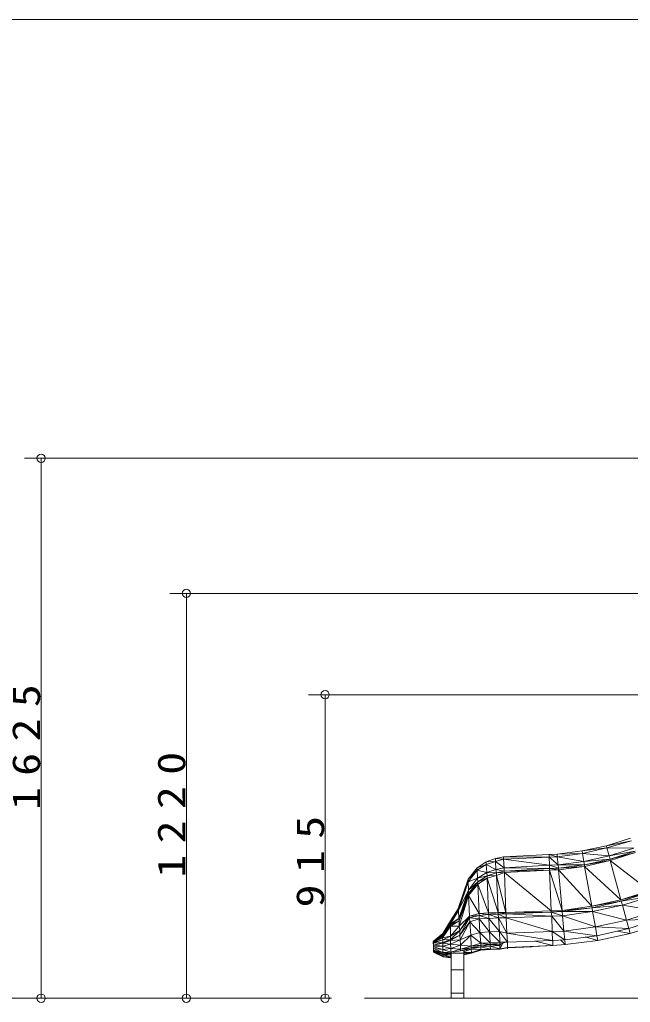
# Model space of a CAD drawing. Units: millimetres on the paper. Extents: x 0 to 420, y -594 to 297.
# Drawn here: x 59.7 to 96.5, y -158.7 to -99.6 of the extents above; entities that cross this region are included whole.
import ezdxf

# ---------------------------------------------------------------- set-up
doc = ezdxf.new("R2010")
doc.units = ezdxf.units.MM
for name, color, linetype, lineweight in [('0_2', 7, 'Continuous', 13), ('2D', 7, 'Continuous', 13), ('2D_DIMENSION', 7, 'Continuous', 13), ('3D_GLINE', 7, 'Continuous', 13)]:
    doc.layers.add(name, color=color, linetype=linetype, lineweight=lineweight)
doc.styles.add('ＭＳ ゴシック', font='')
doc.styles.get('ＭＳ ゴシック').set_extended_font_data('MS Gothic')

msp = doc.modelspace()

# ---------------------------------------------------------------- linework, layer by layer
at = {"layer": '0_2'}
for p, q in [((61.042, -125.947), (61.042, -126.447)), ((69.788, -134.075), (69.788, -134.575)), ((78.138, -140.171), (78.138, -140.671)), ((61.042, -158.433), (61.042, -157.933)), ((69.788, -158.433), (69.788, -157.933)), ((78.138, -158.433), (78.138, -157.933))]:
    msp.add_line(p, q, dxfattribs=at)
for centre in [(61.042, -125.947), (69.788, -134.075), (78.138, -140.171), (61.042, -158.433), (69.788, -158.433), (78.138, -158.433)]:
    msp.add_circle(centre, 0.25, dxfattribs=at)
at = {"layer": '2D'}
for p, q in [((95.083, -149.264), (96.531, -148.807)), ((96.582, -148.959), (95.083, -149.264)), ((96.582, -148.959), (95.108, -149.391)), ((92.111, -149.772), (93.61, -149.569)), ((93.61, -149.569), (95.083, -149.264)), ((95.108, -149.391), (93.61, -149.569)), ((93.61, -149.569), (93.635, -149.721)), ((95.108, -149.391), (93.635, -149.721)), ((95.083, -149.264), (95.108, -149.391)), ((95.108, -149.391), (96.734, -149.416)), ((95.235, -149.873), (95.108, -149.391)), ((96.734, -149.416), (95.235, -149.873)), ((87.844, -150.229), (88.403, -150.026)), ((88.885, -149.924), (88.403, -150.026)), ((88.403, -150.026), (88.403, -150.204)), ((88.403, -150.026), (88.885, -150.077)), ((88.885, -150.077), (88.403, -150.204)), ((88.885, -149.924), (91.629, -149.797)), ((88.885, -149.924), (91.629, -149.95)), ((88.885, -150.077), (88.885, -149.924)), ((91.629, -149.95), (88.885, -150.077)), ((88.885, -150.077), (91.654, -150.432)), ((88.911, -150.585), (88.885, -150.077)), ((92.111, -149.772), (91.629, -149.797)), ((91.629, -149.797), (92.111, -149.924)), ((91.629, -149.797), (91.629, -149.95)), ((92.111, -149.924), (91.629, -149.95)), ((91.629, -149.95), (92.162, -150.407)), ((91.654, -150.432), (91.629, -149.95)), ((93.635, -149.721), (92.111, -149.924)), ((92.111, -149.772), (93.635, -149.721)), ((92.111, -149.924), (92.111, -149.772)), ((92.111, -149.924), (93.711, -150.204)), ((92.162, -150.407), (92.111, -149.924)), ((93.635, -149.721), (95.235, -149.873)), ((93.711, -150.204), (93.635, -149.721)), ((95.235, -149.873), (93.711, -150.204)), ((93.711, -150.204), (95.312, -150.077)), ((95.312, -150.077), (93.762, -150.407)), ((95.312, -150.153), (93.762, -150.508)), ((95.312, -150.153), (93.762, -150.407)), ((95.235, -149.873), (96.81, -149.594)), ((95.235, -149.873), (95.312, -150.077)), ((96.81, -149.594), (95.312, -150.077)), ((96.836, -149.67), (95.312, -150.153)), ((96.836, -149.67), (95.312, -150.077)), ((95.312, -150.077), (95.312, -150.153)), ((95.312, -150.153), (97.674, -151.982)), ((95.947, -152.515), (95.312, -150.153)), ((86.752, -151.27), (87.285, -150.585)), ((86.752, -151.27), (87.285, -150.737)), ((87.285, -150.737), (86.752, -151.423)), ((87.285, -150.585), (87.844, -150.229)), ((87.844, -150.381), (87.285, -150.737)), ((87.844, -150.381), (87.285, -150.585)), ((87.285, -150.585), (87.285, -150.737)), ((87.285, -150.737), (87.311, -151.22)), ((87.869, -150.864), (87.285, -150.737)), ((88.403, -150.204), (87.844, -150.381)), ((88.403, -150.204), (87.844, -150.229)), ((87.844, -150.229), (87.844, -150.381)), ((87.844, -150.381), (88.428, -150.686)), ((87.844, -150.381), (87.869, -150.864)), ((88.428, -150.686), (87.869, -150.864)), ((88.403, -150.204), (88.911, -150.585)), ((88.403, -150.204), (88.428, -150.686)), ((88.911, -150.585), (88.428, -150.686)), ((88.428, -150.686), (88.911, -150.788)), ((88.454, -150.889), (88.428, -150.686)), ((91.654, -150.432), (88.911, -150.585)), ((88.911, -150.585), (91.654, -150.635)), ((88.911, -150.788), (88.911, -150.585)), ((91.654, -150.635), (88.911, -150.788)), ((91.654, -150.737), (88.911, -150.788)), ((88.936, -150.864), (91.654, -150.737)), ((92.162, -150.407), (91.654, -150.432)), ((91.654, -150.432), (92.187, -150.61)), ((91.654, -150.432), (91.654, -150.635)), ((92.187, -150.61), (91.654, -150.635)), ((91.654, -150.635), (92.187, -150.712)), ((91.654, -150.635), (91.654, -150.737)), ((92.187, -150.712), (91.654, -150.737)), ((91.654, -150.737), (92.416, -153.15)), ((91.654, -150.737), (91.756, -153.175)), ((93.711, -150.204), (92.162, -150.407)), ((92.162, -150.407), (93.762, -150.407)), ((92.187, -150.61), (92.162, -150.407)), ((93.762, -150.407), (92.187, -150.61)), ((93.762, -150.508), (92.187, -150.712)), ((92.187, -150.61), (93.762, -150.508)), ((92.187, -150.712), (92.187, -150.61)), ((92.187, -150.712), (94.194, -152.896)), ((92.416, -153.15), (92.187, -150.712)), ((93.711, -150.204), (93.762, -150.407)), ((93.762, -150.407), (93.762, -150.508)), ((93.762, -150.508), (95.947, -152.515)), ((94.194, -152.896), (93.762, -150.508)), ((86.168, -152.972), (86.752, -151.27)), ((86.752, -151.423), (87.311, -151.22)), ((86.752, -151.27), (86.752, -151.423)), ((87.311, -151.22), (86.777, -151.931)), ((87.311, -151.22), (87.869, -150.864)), ((87.311, -151.22), (87.895, -151.067)), ((87.311, -151.22), (87.336, -151.423)), ((87.895, -151.067), (87.336, -151.423)), ((87.895, -151.22), (87.336, -151.575)), ((87.895, -151.22), (87.336, -151.423)), ((87.869, -150.864), (87.895, -151.067)), ((88.454, -150.889), (87.869, -150.864)), ((87.895, -151.067), (88.454, -150.889)), ((88.454, -151.042), (87.895, -151.22)), ((88.454, -151.042), (87.895, -151.067)), ((87.895, -151.067), (87.895, -151.22)), ((87.895, -151.22), (88.555, -153.277)), ((87.895, -151.22), (87.971, -153.302)), ((88.911, -150.788), (88.454, -150.889)), ((88.454, -151.042), (88.936, -150.864)), ((88.936, -150.864), (88.454, -150.889)), ((88.454, -150.889), (88.454, -151.042)), ((88.454, -151.042), (88.555, -153.277)), ((89.012, -153.277), (88.454, -151.042)), ((88.911, -150.788), (88.936, -150.864)), ((88.936, -150.864), (91.756, -153.175)), ((89.012, -153.277), (88.936, -150.864)), ((86.168, -152.972), (86.752, -151.423)), ((86.752, -151.423), (86.168, -153.15)), ((86.168, -153.15), (86.777, -151.931)), ((86.777, -151.931), (86.193, -153.633)), ((86.752, -151.423), (86.777, -151.931)), ((86.777, -151.931), (87.336, -151.423)), ((87.336, -151.423), (86.777, -152.134)), ((87.336, -151.575), (86.777, -152.261)), ((87.336, -151.575), (86.777, -152.134)), ((86.777, -151.931), (86.777, -152.134)), ((87.336, -151.423), (87.336, -151.575)), ((87.336, -151.575), (87.971, -153.302)), ((87.336, -151.575), (87.412, -153.328)), ((86.193, -153.633), (86.777, -152.134)), ((86.777, -152.134), (86.218, -153.785)), ((86.218, -153.785), (86.777, -152.261)), ((86.777, -152.261), (86.218, -154.09)), ((86.777, -152.134), (86.777, -152.261)), ((86.777, -152.261), (86.828, -153.506)), ((87.412, -153.328), (86.777, -152.261)), ((95.947, -152.515), (94.194, -152.896)), ((97.674, -151.982), (95.947, -152.515)), ((95.947, -152.515), (97.699, -152.058)), ((95.947, -152.515), (95.972, -152.591)), ((97.699, -152.058), (95.972, -152.591)), ((97.801, -152.286), (95.972, -152.591)), ((97.801, -152.286), (96.048, -152.845)), ((86.168, -152.972), (85.685, -153.937)), ((86.142, -153.048), (85.685, -153.785)), ((85.787, -153.81), (86.168, -152.972)), ((86.168, -152.972), (86.168, -153.15)), ((94.194, -152.896), (92.416, -153.15)), ((94.219, -152.998), (92.416, -153.226)), ((92.416, -153.15), (94.219, -152.998)), ((94.194, -152.896), (95.972, -152.591)), ((94.194, -152.896), (94.219, -152.998)), ((95.972, -152.591), (94.219, -152.998)), ((94.219, -152.998), (96.048, -152.845)), ((94.245, -153.226), (94.219, -152.998)), ((96.048, -152.845), (94.245, -153.226)), ((95.972, -152.591), (96.048, -152.845)), ((96.048, -152.845), (98.106, -153.175)), ((96.277, -153.734), (96.048, -152.845)), ((86.168, -153.15), (85.685, -153.963)), ((85.964, -153.404), (85.685, -153.785)), ((85.685, -153.785), (85.964, -153.404)), ((85.685, -153.963), (86.193, -153.633)), ((86.193, -153.633), (85.685, -154.014)), ((85.812, -153.658), (85.685, -153.785)), ((85.685, -153.81), (85.812, -153.683)), ((86.168, -153.15), (86.193, -153.633)), ((86.193, -153.633), (86.218, -153.785)), ((86.218, -154.09), (86.828, -153.506)), ((86.828, -153.506), (86.244, -154.369)), ((86.244, -154.369), (86.828, -153.607)), ((86.828, -153.607), (86.244, -154.649)), ((86.828, -153.506), (87.412, -153.328)), ((87.412, -153.455), (86.828, -153.607)), ((87.412, -153.455), (86.828, -153.506)), ((86.828, -153.506), (86.828, -153.607)), ((86.828, -153.607), (86.853, -153.836)), ((86.828, -153.607), (87.412, -153.658)), ((87.412, -153.658), (86.853, -153.836)), ((87.971, -153.302), (87.412, -153.328)), ((87.412, -153.328), (87.412, -153.455)), ((87.412, -153.328), (87.996, -153.404)), ((87.996, -153.404), (87.412, -153.455)), ((87.412, -153.455), (87.996, -153.633)), ((87.412, -153.455), (87.412, -153.658)), ((87.996, -153.633), (87.412, -153.658)), ((87.412, -153.658), (88.047, -154.445)), ((87.412, -153.658), (87.463, -154.471)), ((88.555, -153.277), (87.971, -153.302)), ((87.971, -153.302), (88.555, -153.379)), ((87.971, -153.302), (87.996, -153.404)), ((88.555, -153.379), (87.996, -153.404)), ((87.996, -153.404), (88.581, -153.607)), ((87.996, -153.404), (87.996, -153.633)), ((88.581, -153.607), (87.996, -153.633)), ((87.996, -153.633), (88.631, -154.42)), ((87.996, -153.633), (88.047, -154.445)), ((88.555, -153.277), (89.038, -153.353)), ((88.555, -153.379), (88.555, -153.277)), ((88.555, -153.277), (89.012, -153.277)), ((88.555, -153.379), (89.038, -153.353)), ((88.555, -153.379), (88.581, -153.607)), ((89.038, -153.607), (88.555, -153.379)), ((88.581, -153.607), (88.631, -154.42)), ((89.038, -153.607), (88.581, -153.607)), ((88.581, -153.607), (89.089, -154.522)), ((91.756, -153.175), (89.012, -153.277)), ((89.012, -153.277), (91.756, -153.252)), ((89.038, -153.353), (89.012, -153.277)), ((91.756, -153.252), (89.038, -153.353)), ((89.038, -153.353), (91.781, -153.506)), ((89.038, -153.607), (89.038, -153.353)), ((91.781, -153.506), (89.038, -153.607)), ((89.038, -153.607), (91.806, -154.42)), ((89.089, -154.522), (89.038, -153.607)), ((92.416, -153.15), (91.756, -153.175)), ((91.756, -153.175), (92.416, -153.226)), ((91.756, -153.175), (91.756, -153.252)), ((92.416, -153.226), (91.756, -153.252)), ((91.756, -153.252), (92.441, -153.48)), ((91.781, -153.506), (91.756, -153.252)), ((92.441, -153.48), (91.781, -153.506)), ((91.781, -153.506), (92.518, -154.395)), ((91.806, -154.42), (91.781, -153.506)), ((92.416, -153.226), (92.416, -153.15)), ((92.416, -153.226), (94.245, -153.226)), ((92.416, -153.226), (92.441, -153.48)), ((94.245, -153.226), (92.441, -153.48)), ((92.441, -153.48), (94.423, -154.141)), ((92.441, -153.48), (92.518, -154.395)), ((94.245, -153.226), (96.277, -153.734)), ((94.245, -153.226), (94.423, -154.141)), ((98.106, -153.175), (96.277, -153.734)), ((96.277, -153.734), (98.283, -153.658)), ((98.283, -153.658), (96.429, -154.242)), ((85.202, -154.699), (85.685, -153.963)), ((85.202, -154.699), (85.685, -154.014)), ((85.685, -154.014), (85.202, -154.75)), ((85.202, -154.75), (85.685, -154.09)), ((85.685, -154.09), (85.202, -154.801)), ((85.228, -154.547), (85.685, -153.785)), ((85.685, -153.785), (85.228, -154.572)), ((85.228, -154.547), (85.685, -153.785)), ((85.685, -153.785), (85.228, -154.547)), ((85.228, -154.547), (85.685, -153.785)), ((85.685, -153.81), (85.228, -154.572)), ((85.685, -153.81), (85.228, -154.598)), ((85.685, -153.937), (85.228, -154.674)), ((85.228, -154.674), (85.685, -153.937)), ((85.685, -153.937), (85.228, -154.598)), ((85.228, -154.598), (85.685, -153.937)), ((85.685, -153.937), (85.228, -154.598)), ((85.228, -154.598), (85.685, -153.937)), ((85.66, -153.963), (85.634, -153.988)), ((85.787, -153.734), (85.685, -153.81)), ((85.685, -153.785), (85.685, -153.81)), ((86.218, -153.785), (85.685, -154.014)), ((86.218, -153.785), (85.685, -154.09)), ((85.685, -153.937), (85.685, -153.81)), ((85.685, -153.988), (85.685, -153.887)), ((85.685, -153.988), (85.685, -153.887)), ((85.685, -153.937), (85.685, -153.912)), ((85.685, -153.963), (85.685, -153.937)), ((85.685, -153.963), (85.685, -154.014)), ((85.685, -154.014), (85.685, -154.09)), ((85.685, -154.09), (85.685, -154.699)), ((86.218, -154.09), (85.685, -154.09)), ((85.685, -154.699), (86.218, -154.09)), ((86.218, -154.09), (86.218, -153.785)), ((86.218, -154.09), (86.244, -154.369)), ((86.244, -154.649), (86.853, -153.836)), ((86.853, -153.836), (86.269, -154.928)), ((86.853, -153.836), (86.904, -154.649)), ((86.853, -153.836), (87.463, -154.471)), ((94.423, -154.141), (92.518, -154.395)), ((96.277, -153.734), (94.423, -154.141)), ((94.423, -154.141), (96.429, -154.242)), ((94.499, -154.674), (94.423, -154.141)), ((96.429, -154.242), (94.499, -154.674)), ((96.429, -154.242), (96.277, -153.734)), ((96.505, -154.547), (96.429, -154.242)), ((98.385, -153.937), (96.505, -154.547)), ((84.644, -155.03), (85.202, -154.699)), ((84.644, -155.03), (85.202, -154.75)), ((85.202, -154.75), (84.644, -155.055)), ((84.644, -155.055), (85.202, -154.801)), ((85.202, -154.801), (84.644, -155.08)), ((85.228, -154.547), (84.669, -155.004)), ((84.669, -155.004), (85.228, -154.572)), ((85.228, -154.572), (84.669, -155.004)), ((84.669, -155.004), (85.228, -154.598)), ((84.669, -155.004), (85.228, -154.674)), ((85.228, -154.674), (84.669, -155.004)), ((84.72, -154.979), (85.228, -154.598)), ((85.228, -154.598), (84.72, -155.004)), ((85.228, -154.598), (84.745, -154.979)), ((85.05, -154.776), (85.228, -154.674)), ((85.228, -154.674), (85.05, -154.776)), ((85.075, -154.674), (85.228, -154.547)), ((85.202, -154.699), (85.202, -154.75)), ((85.202, -154.801), (85.685, -154.699)), ((85.202, -154.75), (85.202, -154.801)), ((85.202, -154.801), (85.228, -154.928)), ((85.38, -154.445), (85.228, -154.598)), ((85.279, -154.471), (85.228, -154.547)), ((85.228, -154.547), (85.228, -154.572)), ((85.228, -154.572), (85.228, -154.598)), ((85.304, -154.572), (85.228, -154.674)), ((85.228, -154.598), (85.228, -154.674)), ((85.228, -154.649), (85.228, -154.674)), ((85.228, -154.674), (85.253, -154.649)), ((85.685, -154.699), (85.228, -154.928)), ((85.228, -154.928), (85.685, -154.903)), ((85.685, -154.903), (85.228, -155.08)), ((85.38, -154.369), (85.329, -154.445)), ((85.685, -154.699), (86.244, -154.369)), ((86.244, -154.369), (85.685, -154.903)), ((85.685, -154.903), (86.244, -154.649)), ((86.244, -154.649), (85.685, -154.953)), ((85.685, -154.699), (85.685, -154.903)), ((85.685, -154.903), (85.685, -154.953)), ((86.244, -154.369), (86.244, -154.649)), ((86.244, -154.649), (86.269, -154.928)), ((86.269, -154.928), (86.904, -154.649)), ((86.904, -154.649), (86.295, -155.233)), ((87.463, -154.471), (86.904, -154.649)), ((86.904, -154.649), (87.514, -155.131)), ((86.93, -155.309), (86.904, -154.649)), ((88.047, -154.445), (87.463, -154.471)), ((87.463, -154.471), (88.073, -155.106)), ((87.463, -154.471), (87.514, -155.131)), ((88.631, -154.42), (88.047, -154.445)), ((88.047, -154.445), (88.657, -155.055)), ((88.047, -154.445), (88.073, -155.106)), ((88.631, -154.42), (89.114, -155.055)), ((88.657, -155.055), (88.631, -154.42)), ((88.631, -154.42), (89.089, -154.522)), ((91.806, -154.42), (89.089, -154.522)), ((89.089, -154.522), (91.832, -154.953)), ((89.114, -155.055), (89.089, -154.522)), ((92.518, -154.395), (91.806, -154.42)), ((92.568, -154.928), (91.806, -154.42)), ((91.806, -154.42), (91.832, -154.953)), ((92.518, -154.395), (94.499, -154.674)), ((92.568, -154.928), (92.518, -154.395)), ((94.499, -154.674), (92.568, -154.928)), ((94.55, -154.953), (93.788, -154.75)), ((94.55, -154.953), (94.499, -154.674)), ((96.505, -154.547), (94.55, -154.953)), ((96.505, -154.547), (95.718, -154.395)), ((84.644, -155.08), (85.228, -154.928)), ((85.228, -154.928), (84.644, -155.131)), ((84.644, -155.055), (84.644, -155.03)), ((84.669, -155.08), (84.644, -155.055)), ((84.644, -155.08), (84.644, -155.055)), ((84.669, -155.131), (84.644, -155.08)), ((84.644, -155.08), (84.669, -155.131)), ((84.644, -155.08), (84.644, -155.131)), ((84.644, -155.131), (85.228, -155.08)), ((84.644, -155.131), (84.644, -155.08)), ((84.644, -155.131), (84.669, -155.233)), ((84.669, -155.233), (84.644, -155.131)), ((84.796, -154.928), (84.669, -155.004)), ((84.669, -155.03), (84.669, -155.004)), ((85.228, -155.08), (84.669, -155.233)), ((84.669, -155.233), (84.669, -155.131)), ((84.669, -155.131), (84.669, -155.233)), ((85.228, -155.131), (84.669, -155.233)), ((84.669, -155.157), (84.669, -155.588)), ((84.669, -155.588), (84.669, -155.157)), ((84.669, -155.157), (84.669, -155.563)), ((84.669, -155.588), (84.669, -155.157)), ((84.669, -155.157), (84.669, -155.538)), ((84.669, -155.563), (84.669, -155.157)), ((84.669, -155.182), (84.669, -155.334)), ((85.228, -155.309), (84.669, -155.233)), ((84.669, -155.233), (84.669, -155.334)), ((84.669, -155.334), (85.228, -155.309)), ((84.669, -155.334), (84.669, -155.436)), ((85.228, -155.512), (84.669, -155.334)), ((84.669, -155.436), (84.669, -155.538)), ((85.228, -155.512), (84.669, -155.436)), ((84.669, -155.436), (85.228, -155.69)), ((85.228, -154.928), (85.228, -155.08)), ((85.685, -154.953), (85.228, -155.131)), ((85.685, -154.953), (85.228, -155.08)), ((85.228, -155.08), (85.228, -155.131)), ((85.228, -155.131), (85.685, -155.182)), ((85.228, -155.131), (85.228, -155.309)), ((85.685, -155.182), (85.228, -155.309)), ((85.228, -155.309), (85.71, -155.436)), ((85.228, -155.309), (85.228, -155.512)), ((85.71, -155.436), (85.228, -155.512)), ((86.269, -154.928), (85.685, -155.182)), ((85.685, -154.953), (86.269, -154.928)), ((85.685, -155.182), (85.685, -154.953)), ((85.685, -155.182), (86.295, -155.233)), ((85.685, -155.182), (85.71, -155.436)), ((86.295, -155.233), (85.71, -155.436)), ((85.71, -155.436), (86.295, -155.487)), ((85.71, -155.665), (85.71, -155.436)), ((86.295, -155.487), (85.71, -155.665)), ((86.295, -155.233), (86.269, -154.928)), ((86.295, -155.233), (86.93, -155.309)), ((86.295, -155.487), (86.295, -155.233)), ((86.93, -155.309), (86.295, -155.487)), ((86.295, -155.487), (86.93, -155.411)), ((86.93, -155.411), (86.295, -155.588)), ((86.295, -155.487), (86.295, -155.588)), ((86.295, -155.588), (86.93, -155.487)), ((86.93, -155.487), (86.498, -155.639)), ((87.514, -155.131), (86.93, -155.309)), ((86.93, -155.309), (87.514, -155.233)), ((87.514, -155.233), (86.93, -155.411)), ((86.93, -155.309), (86.93, -155.411)), ((87.514, -155.334), (86.93, -155.487)), ((87.514, -155.334), (86.93, -155.411)), ((86.93, -155.411), (86.93, -155.487)), ((86.93, -155.487), (86.955, -155.69)), ((87.514, -155.512), (86.93, -155.487)), ((88.073, -155.106), (87.514, -155.131)), ((87.514, -155.131), (87.514, -155.233)), ((87.514, -155.131), (88.073, -155.207)), ((88.073, -155.207), (87.514, -155.233)), ((87.514, -155.233), (87.514, -155.334)), ((87.514, -155.233), (88.073, -155.309)), ((88.073, -155.309), (87.514, -155.334)), ((87.514, -155.334), (88.098, -155.487)), ((87.514, -155.334), (87.514, -155.512)), ((88.098, -155.487), (87.514, -155.512)), ((88.657, -155.055), (88.073, -155.106)), ((88.073, -155.106), (88.657, -155.182)), ((88.073, -155.106), (88.073, -155.207)), ((88.657, -155.182), (88.073, -155.207)), ((88.073, -155.207), (88.657, -155.258)), ((88.073, -155.207), (88.073, -155.309)), ((88.657, -155.258), (88.073, -155.309)), ((88.073, -155.309), (88.657, -155.461)), ((88.073, -155.309), (88.098, -155.487)), ((88.657, -155.461), (88.098, -155.487)), ((88.098, -155.487), (88.682, -155.487)), ((88.098, -155.512), (88.098, -155.487)), ((88.682, -155.487), (88.098, -155.512)), ((88.657, -155.182), (88.657, -155.055)), ((89.012, -155.055), (88.657, -155.182)), ((89.114, -155.055), (88.657, -155.055)), ((88.835, -155.131), (88.657, -155.461)), ((88.657, -155.258), (88.733, -155.157)), ((88.733, -155.157), (88.657, -155.258)), ((88.657, -155.258), (88.657, -155.182)), ((88.657, -155.461), (88.657, -155.258)), ((88.657, -155.461), (89.114, -155.385)), ((88.682, -155.487), (88.657, -155.461)), ((89.114, -155.385), (88.682, -155.487)), ((89.114, -155.385), (88.682, -155.487)), ((88.682, -155.487), (89.114, -155.411)), ((88.682, -155.487), (89.114, -155.411)), ((89.114, -155.411), (89.089, -155.411)), ((91.832, -154.953), (89.114, -155.055)), ((89.114, -155.055), (89.114, -155.385)), ((91.857, -155.258), (89.114, -155.385)), ((91.857, -155.258), (89.114, -155.411)), ((89.114, -155.411), (90.587, -155.334)), ((90.587, -155.334), (89.114, -155.411)), ((89.114, -155.461), (89.114, -155.36)), ((89.114, -155.411), (89.139, -155.385)), ((91.857, -155.258), (90.79, -155.004)), ((91.832, -154.953), (92.568, -154.928)), ((91.857, -154.953), (91.857, -155.258)), ((91.857, -155.258), (92.594, -155.207)), ((92.594, -155.207), (92.314, -154.928)), ((92.594, -155.207), (92.568, -154.928)), ((94.55, -154.953), (92.594, -155.207)), ((84.669, -155.538), (84.669, -155.563)), ((85.228, -155.69), (84.669, -155.538)), ((84.669, -155.538), (85.253, -155.766)), ((84.669, -155.563), (84.669, -155.588)), ((85.253, -155.766), (84.669, -155.563)), ((84.669, -155.563), (85.253, -155.817)), ((84.669, -155.588), (84.669, -155.639)), ((85.253, -155.817), (84.669, -155.588)), ((84.669, -155.588), (85.253, -155.919)), ((84.669, -155.665), (84.669, -155.639)), ((84.669, -155.639), (84.669, -155.665)), ((84.669, -155.665), (84.669, -155.639)), ((84.669, -155.665), (84.669, -155.639)), ((85.253, -155.919), (84.669, -155.639)), ((84.669, -155.639), (85.253, -155.944)), ((84.669, -155.665), (85.253, -155.944)), ((85.253, -155.944), (84.669, -155.665)), ((85.228, -155.512), (85.71, -155.665)), ((85.228, -155.512), (85.228, -155.69)), ((85.71, -155.665), (85.228, -155.69)), ((85.71, -155.741), (85.228, -155.69)), ((85.228, -155.69), (85.253, -155.766)), ((85.253, -155.944), (85.228, -155.944)), ((85.228, -155.944), (85.253, -155.944)), ((85.253, -155.766), (85.71, -155.741)), ((85.253, -155.766), (85.253, -155.817)), ((85.71, -155.817), (85.253, -155.766)), ((85.253, -155.817), (85.253, -155.919)), ((85.71, -155.817), (85.253, -155.817)), ((85.253, -155.817), (85.71, -155.969)), ((85.253, -155.944), (85.253, -155.919)), ((85.71, -155.969), (85.253, -155.919)), ((85.253, -155.919), (85.71, -155.995)), ((85.71, -155.995), (85.253, -155.944)), ((85.71, -155.665), (85.736, -155.665)), ((85.71, -155.741), (85.71, -155.665)), ((85.71, -155.741), (85.736, -155.741)), ((85.71, -155.817), (85.71, -155.741)), ((85.736, -155.741), (85.71, -155.741)), ((85.71, -155.817), (85.736, -155.817)), ((85.71, -155.969), (85.71, -155.817)), ((85.736, -155.817), (85.71, -155.817)), ((85.71, -155.969), (85.736, -155.969)), ((85.71, -155.995), (85.71, -155.969)), ((85.736, -155.969), (85.71, -155.969)), ((85.736, -155.995), (85.71, -155.995)), ((85.736, -155.715), (85.736, -155.665)), ((85.736, -155.665), (85.736, -155.715)), ((85.736, -156.731), (85.736, -155.715)), ((85.736, -155.715), (86.498, -155.715)), ((85.736, -155.715), (85.736, -156.731)), ((86.295, -155.588), (85.863, -155.665)), ((86.498, -155.715), (86.498, -155.563)), ((86.498, -155.563), (86.498, -155.715)), ((86.498, -155.69), (86.955, -155.69)), ((86.955, -155.69), (86.498, -155.766)), ((86.955, -155.715), (86.498, -155.792)), ((86.955, -155.715), (86.498, -155.817)), ((86.498, -155.715), (86.498, -156.731)), ((86.498, -155.715), (86.498, -156.731)), ((86.955, -155.69), (87.514, -155.512)), ((87.514, -155.538), (86.955, -155.69)), ((87.514, -155.538), (86.955, -155.715)), ((86.955, -155.69), (86.955, -155.715)), ((87.514, -155.512), (87.514, -155.538)), ((88.098, -155.512), (87.514, -155.512)), ((87.514, -155.538), (88.098, -155.512)), ((85.736, -156.731), (86.498, -156.731)), ((85.736, -158.128), (85.736, -156.731)), ((85.736, -156.731), (85.736, -158.128)), ((86.498, -156.731), (86.498, -158.128)), ((86.498, -156.731), (86.498, -158.128)), ((85.736, -158.433), (85.736, -158.128)), ((85.736, -158.128), (86.498, -158.128)), ((85.736, -158.128), (85.736, -158.433)), ((86.498, -158.128), (86.498, -158.433)), ((86.498, -158.128), (86.498, -158.433))]:
    msp.add_line(p, q, dxfattribs=at)
at = {"layer": '2D_DIMENSION'}
for p, q in [((135.45, -99.556), (51.491, -99.556)), ((137.228, -125.947), (60.042, -125.947)), ((61.042, -157.933), (61.042, -126.447)), ((137.228, -134.075), (68.788, -134.075)), ((69.788, -157.933), (69.788, -134.575)), ((157.523, -140.171), (77.138, -140.171)), ((78.138, -157.933), (78.138, -140.671)), ((78.517, -158.433), (51.491, -158.433)), ((78.517, -158.433), (60.042, -158.433)), ((78.517, -158.433), (68.788, -158.433)), ((78.517, -158.433), (77.138, -158.433))]:
    msp.add_line(p, q, dxfattribs=at)
at = {"layer": '3D_GLINE'}
msp.add_line((80.517, -158.433), (254.165, -158.433), dxfattribs=at)

# ---------------------------------------------------------------- texts
at = {"layer": '2D_DIMENSION', "char_height": 1.686, "attachment_point": 7, "rotation": 90, "style": 'ＭＳ ゴシック'}
for s, insert in [('\\T1.5;\\W1.2;1625', (61.008, -147.118)), ('\\T1.5;\\W1.2;1220', (69.755, -151.182)), ('\\T1.5;\\W1.2;915', (78.105, -152.971))]:
    msp.add_mtext(s, dxfattribs=dict(at, insert=insert))

doc.saveas('drawing.dxf')
